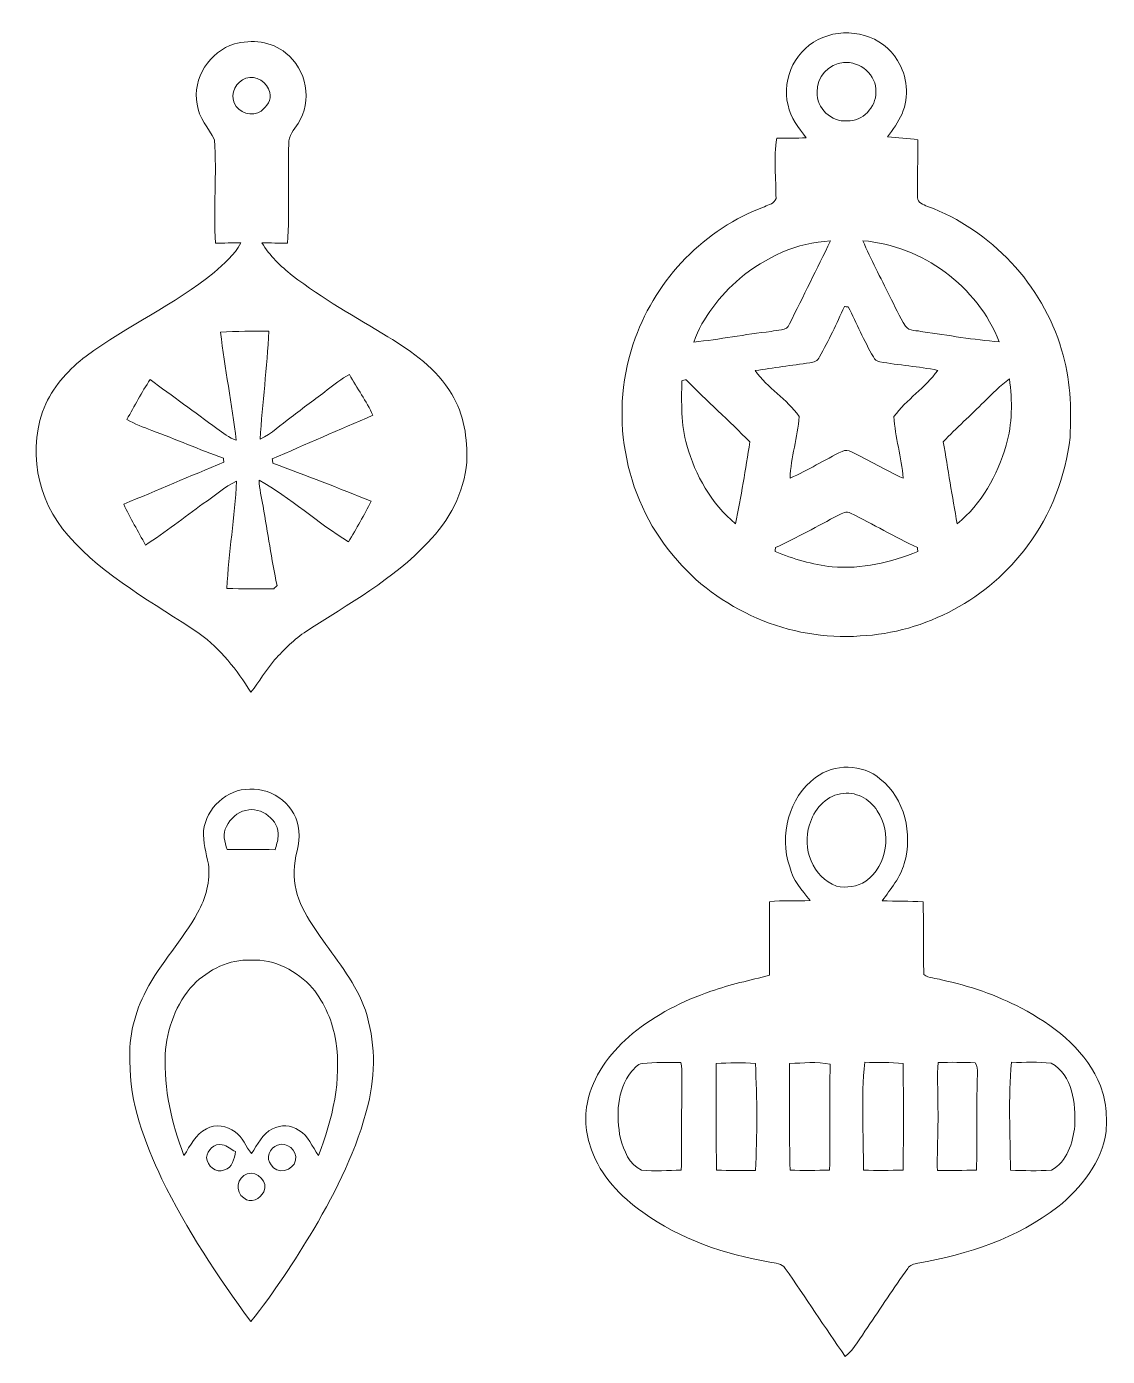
# Model space of a CAD drawing. Header units: centimetres. Extents: x -13.3 to 13.1, y -16.2 to 16.4.
import ezdxf

# ---------------------------------------------------------------- set-up
doc = ezdxf.new("R2010")
doc.units = ezdxf.units.CM
doc.header["$MEASUREMENT"] = 0
doc.layers.add('Layer 1', color=7, linetype='Continuous')

msp = doc.modelspace()

# ---------------------------------------------------------------- linework, layer by layer
at = {"layer": 'Layer 1', "color": 251, "lineweight": 9}
for points, knots in [([(6.16342, 16.10048), (6.80336, 16.36753), (7.63697, 16.15269), (7.99222, 15.53709), (7.99222, 15.53709), (8.24481, 15.15715), (8.27656, 14.64985), (8.10616, 14.23005), (8.10616, 14.23005), (8.01409, 14.02473), (7.87404, 13.84764), (7.7488, 13.66278), (7.7488, 13.66278), (7.9968, 13.64126), (8.24763, 13.63456), (8.49387, 13.59223), (8.49387, 13.59223), (8.49704, 13.12091), (8.47235, 12.6496), (8.48081, 12.17865), (8.48081, 12.17865), (8.48293, 12.04706), (8.62898, 12.00825), (8.72705, 11.96345), (8.72705, 11.96345), (10.28845, 11.38772), (11.54363, 10.04363), (12.01424, 8.44837), (12.01424, 8.44837), (12.22908, 7.75481), (12.25695, 7.02103), (12.22061, 6.30101), (12.22061, 6.30101), (12.11196, 5.34534), (11.75459, 4.41471), (11.17604, 3.64425), (11.17604, 3.64425), (10.22989, 2.34708), (8.68013, 1.51594), (7.07711, 1.43727), (7.07711, 1.43727), (5.35168, 1.31027), (3.59131, 2.0698), (2.49664, 3.40859), (2.49664, 3.40859), (1.27215, 4.85004), (0.90632, 6.96459), (1.56954, 8.73483), (1.56954, 8.73483), (2.09201, 10.19886), (3.27558, 11.41665), (4.73678, 11.95498), (4.73678, 11.95498), (4.83697, 12.00296), (4.98408, 12.03401), (5.01654, 12.15466), (5.01654, 12.15466), (5.0183, 12.64749), (4.95162, 13.14808), (5.037, 13.63738), (5.037, 13.63738), (5.27512, 13.63773), (5.51466, 13.63491), (5.75314, 13.6395), (5.75314, 13.6395), (5.57781, 13.88926), (5.36896, 14.13409), (5.31181, 14.44383), (5.31181, 14.44383), (5.13648, 15.106), (5.52489, 15.85741), (6.16342, 16.10048), (6.16342, 16.10048), (6.16342, 16.10048), (6.16342, 16.10048), (6.16342, 16.10048)], [0, 0, 0, 0, 0.05, 0.05, 0.05, 0.05, 0.1, 0.1, 0.1, 0.1, 0.15, 0.15, 0.15, 0.15, 0.2, 0.2, 0.2, 0.2, 0.25, 0.25, 0.25, 0.25, 0.3, 0.3, 0.3, 0.3, 0.35, 0.35, 0.35, 0.35, 0.4, 0.4, 0.4, 0.4, 0.45, 0.45, 0.45, 0.45, 0.5, 0.5, 0.5, 0.5, 0.55, 0.55, 0.55, 0.55, 0.6, 0.6, 0.6, 0.6, 0.65, 0.65, 0.65, 0.65, 0.7, 0.7, 0.7, 0.7, 0.75, 0.75, 0.75, 0.75, 0.8, 0.8, 0.8, 0.8, 0.85, 0.85, 0.85, 0.85, 0.9, 0.9, 0.9, 0.9, 1, 1, 1, 1]), ([(-8.25285, 15.94349), (-7.83128, 16.05461), (-7.33633, 16.01405), (-6.9959, 15.71771), (-6.9959, 15.71771), (-6.48226, 15.3293), (-6.33056, 14.53379), (-6.69428, 13.99686), (-6.69428, 13.99686), (-6.78318, 13.83741), (-6.94263, 13.69524), (-6.91935, 13.4931), (-6.91935, 13.4931), (-6.95463, 12.68206), (-6.89571, 11.86926), (-6.94969, 11.05893), (-6.94969, 11.05893), (-7.15924, 11.06069), (-7.36808, 11.06845), (-7.57763, 11.06951), (-7.57763, 11.06951), (-7.3896, 10.75378), (-7.12078, 10.49519), (-6.83398, 10.26941), (-6.83398, 10.26941), (-6.09702, 9.7032), (-5.28422, 9.24918), (-4.49012, 8.77011), (-4.49012, 8.77011), (-3.89393, 8.40075), (-3.29526, 7.98094), (-2.92978, 7.36535), (-2.92978, 7.36535), (-2.6204, 6.8711), (-2.54138, 6.27032), (-2.55831, 5.69776), (-2.55831, 5.69776), (-2.61899, 4.95058), (-2.99575, 4.25914), (-3.51257, 3.72856), (-3.51257, 3.72856), (-4.35783, 2.8198), (-5.46238, 2.22573), (-6.49002, 1.55368), (-6.49002, 1.55368), (-6.78176, 1.3586), (-7.03259, 1.1106), (-7.26719, 0.8513), (-7.26719, 0.8513), (-7.4845, 0.60542), (-7.63796, 0.31191), (-7.84927, 0.06179), (-7.84927, 0.06179), (-8.19217, 0.60224), (-8.58975, 1.12118), (-9.11398, 1.4983), (-9.11398, 1.4983), (-10.21747, 2.24619), (-11.4349, 2.88119), (-12.32496, 3.89754), (-12.32496, 3.89754), (-13.09966, 4.75479), (-13.34378, 6.06642), (-12.87247, 7.12898), (-12.87247, 7.12898), (-12.65446, 7.59536), (-12.29321, 7.982), (-11.88787, 8.2928), (-11.88787, 8.2928), (-10.88245, 9.03681), (-9.72181, 9.54833), (-8.75238, 10.34385), (-8.75238, 10.34385), (-8.50826, 10.55763), (-8.24368, 10.77), (-8.09763, 11.06634), (-8.09763, 11.06634), (-8.30365, 11.0741), (-8.51002, 11.0614), (-8.71604, 11.05822), (-8.71604, 11.05822), (-8.77002, 11.90136), (-8.68112, 12.7505), (-8.74003, 13.59258), (-8.74003, 13.59258), (-8.87726, 13.88362), (-9.13585, 14.13021), (-9.16548, 14.46641), (-9.16548, 14.46641), (-9.28613, 15.09576), (-8.85963, 15.7604), (-8.25285, 15.94349), (-8.25285, 15.94349), (-8.25285, 15.94349), (-8.25285, 15.94349), (-8.25285, 15.94349)], [0, 0, 0, 0, 0.04, 0.04, 0.04, 0.04, 0.08, 0.08, 0.08, 0.08, 0.12, 0.12, 0.12, 0.12, 0.16, 0.16, 0.16, 0.16, 0.2, 0.2, 0.2, 0.2, 0.24, 0.24, 0.24, 0.24, 0.28, 0.28, 0.28, 0.28, 0.32, 0.32, 0.32, 0.32, 0.36, 0.36, 0.36, 0.36, 0.4, 0.4, 0.4, 0.4, 0.44, 0.44, 0.44, 0.44, 0.48, 0.48, 0.48, 0.48, 0.52, 0.52, 0.52, 0.52, 0.56, 0.56, 0.56, 0.56, 0.6, 0.6, 0.6, 0.6, 0.64, 0.64, 0.64, 0.64, 0.68, 0.68, 0.68, 0.68, 0.72, 0.72, 0.72, 0.72, 0.76, 0.76, 0.76, 0.76, 0.8, 0.8, 0.8, 0.8, 0.84, 0.84, 0.84, 0.84, 0.88, 0.88, 0.88, 0.88, 0.92, 0.92, 0.92, 0.92, 1, 1, 1, 1]), ([(6.6693, 15.48417), (6.31546, 15.45807), (5.99796, 15.12434), (6.02407, 14.7631), (6.02407, 14.7631), (6.00749, 14.37751), (6.36979, 14.01626), (6.75926, 14.06036), (6.75926, 14.06036), (7.13567, 14.03355), (7.47187, 14.39585), (7.46199, 14.76274), (7.46199, 14.76274), (7.49021, 15.17867), (7.07252, 15.53391), (6.6693, 15.48417), (6.6693, 15.48417), (6.6693, 15.48417), (6.6693, 15.48417), (6.6693, 15.48417)], [0, 0, 0, 0, 0.16666667, 0.16666667, 0.16666667, 0.16666667, 0.33333333, 0.33333333, 0.33333333, 0.33333333, 0.5, 0.5, 0.5, 0.5, 0.66666667, 0.66666667, 0.66666667, 0.66666667, 1, 1, 1, 1]), ([(-7.97027, 15.1), (-8.20169, 15.02415), (-8.37032, 14.72923), (-8.25532, 14.49922), (-8.25532, 14.49922), (-8.16324, 14.24769), (-7.81223, 14.14926), (-7.59386, 14.29919), (-7.59386, 14.29919), (-7.46121, 14.4082), (-7.32575, 14.56942), (-7.38854, 14.75639), (-7.38854, 14.75639), (-7.44358, 15.00686), (-7.72121, 15.18431), (-7.97027, 15.1), (-7.97027, 15.1), (-7.97027, 15.1), (-7.97027, 15.1), (-7.97027, 15.1)], [0, 0, 0, 0, 0.16666667, 0.16666667, 0.16666667, 0.16666667, 0.33333333, 0.33333333, 0.33333333, 0.33333333, 0.5, 0.5, 0.5, 0.5, 0.66666667, 0.66666667, 0.66666667, 0.66666667, 1, 1, 1, 1]), ([(4.12789, 10.19849), (3.64564, 9.772), (3.22196, 9.25094), (3.00147, 8.63958), (3.00147, 8.63958), (3.63612, 8.7013), (4.26265, 8.82867), (4.89659, 8.89816), (4.89659, 8.89816), (5.04229, 8.94755), (5.28712, 8.89464), (5.34532, 9.08337), (5.34532, 9.08337), (5.68364, 9.7593), (6.01878, 10.43698), (6.3518, 11.11502), (6.3518, 11.11502), (5.53406, 11.08433), (4.75336, 10.71144), (4.12789, 10.19849), (4.12789, 10.19849), (4.12789, 10.19849), (4.12789, 10.19849), (4.12789, 10.19849)], [0, 0, 0, 0, 0.14285714, 0.14285714, 0.14285714, 0.14285714, 0.28571429, 0.28571429, 0.28571429, 0.28571429, 0.42857143, 0.42857143, 0.42857143, 0.42857143, 0.57142857, 0.57142857, 0.57142857, 0.57142857, 0.71428571, 0.71428571, 0.71428571, 0.71428571, 1, 1, 1, 1]), ([(7.14237, 11.11961), (7.34381, 10.661), (7.57664, 10.2165), (7.79995, 9.76811), (7.79995, 9.76811), (7.92801, 9.51976), (8.03702, 9.26117), (8.18589, 9.02411), (8.18589, 9.02411), (8.28008, 8.89499), (8.48011, 8.93556), (8.61311, 8.88617), (8.61311, 8.88617), (9.23717, 8.80644), (9.85806, 8.6932), (10.48565, 8.64345), (10.48565, 8.64345), (9.95296, 10.00553), (8.60111, 11.00848), (7.14237, 11.11961), (7.14237, 11.11961), (7.14237, 11.11961), (7.14237, 11.11961), (7.14237, 11.11961)], [0, 0, 0, 0, 0.14285714, 0.14285714, 0.14285714, 0.14285714, 0.28571429, 0.28571429, 0.28571429, 0.28571429, 0.42857143, 0.42857143, 0.42857143, 0.42857143, 0.57142857, 0.57142857, 0.57142857, 0.57142857, 0.71428571, 0.71428571, 0.71428571, 0.71428571, 1, 1, 1, 1]), ([(6.69082, 9.50706), (6.49997, 9.09113), (6.30982, 8.67345), (6.08334, 8.27551), (6.08334, 8.27551), (6.04453, 8.17638), (5.94011, 8.14181), (5.84486, 8.12946), (5.84486, 8.12946), (5.39895, 8.06878), (4.95339, 8.00811), (4.50889, 7.94002), (4.50889, 7.94002), (4.80416, 7.50893), (5.29029, 7.24752), (5.58098, 6.8136), (5.58098, 6.8136), (5.55241, 6.30842), (5.37425, 5.81453), (5.36226, 5.30371), (5.36226, 5.30371), (5.79829, 5.50056), (6.20681, 5.75174), (6.63649, 5.96129), (6.63649, 5.96129), (6.71093, 6.00398), (6.7963, 5.98493), (6.86897, 5.94859), (6.86897, 5.94859), (7.29619, 5.74751), (7.69659, 5.49104), (8.13086, 5.30442), (8.13086, 5.30442), (8.09734, 5.81277), (7.92731, 6.30631), (7.90579, 6.8136), (7.90579, 6.8136), (8.21164, 7.23482), (8.67661, 7.51563), (8.97717, 7.94496), (8.97717, 7.94496), (8.50868, 8.04303), (8.02855, 8.06808), (7.55865, 8.15698), (7.55865, 8.15698), (7.49021, 8.16721), (7.42777, 8.20884), (7.40202, 8.27551), (7.40202, 8.27551), (7.17483, 8.67239), (6.98962, 9.09183), (6.78748, 9.50141), (6.78748, 9.50141), (6.76349, 9.50282), (6.71516, 9.50564), (6.69082, 9.50706), (6.69082, 9.50706), (6.69082, 9.50706), (6.69082, 9.50706), (6.69082, 9.50706)], [0, 0, 0, 0, 0.0625, 0.0625, 0.0625, 0.0625, 0.125, 0.125, 0.125, 0.125, 0.1875, 0.1875, 0.1875, 0.1875, 0.25, 0.25, 0.25, 0.25, 0.3125, 0.3125, 0.3125, 0.3125, 0.375, 0.375, 0.375, 0.375, 0.4375, 0.4375, 0.4375, 0.4375, 0.5, 0.5, 0.5, 0.5, 0.5625, 0.5625, 0.5625, 0.5625, 0.625, 0.625, 0.625, 0.625, 0.6875, 0.6875, 0.6875, 0.6875, 0.75, 0.75, 0.75, 0.75, 0.8125, 0.8125, 0.8125, 0.8125, 0.875, 0.875, 0.875, 0.875, 1, 1, 1, 1]), ([(-8.59116, 8.87946), (-8.49027, 7.99329), (-8.31282, 7.1177), (-8.20734, 6.23187), (-8.20734, 6.23187), (-8.38479, 6.29255), (-8.53119, 6.41073), (-8.68077, 6.51833), (-8.68077, 6.51833), (-9.22334, 6.92261), (-9.77403, 7.3156), (-10.31624, 7.72024), (-10.31624, 7.72024), (-10.52721, 7.40697), (-10.69901, 7.07007), (-10.88739, 6.7434), (-10.88739, 6.7434), (-10.69654, 6.62769), (-10.48417, 6.55607), (-10.27744, 6.47529), (-10.27744, 6.47529), (-9.68936, 6.25445), (-9.11186, 6.00468), (-8.51955, 5.79548), (-8.51955, 5.79548), (-8.51814, 5.77044), (-8.51531, 5.71999), (-8.5139, 5.69494), (-8.5139, 5.69494), (-9.33199, 5.35522), (-10.14621, 5.00491), (-10.96465, 4.66624), (-10.96465, 4.66624), (-10.80555, 4.32334), (-10.6087, 3.99985), (-10.4316, 3.66612), (-10.4316, 3.66612), (-9.93983, 3.97409), (-9.49216, 4.34874), (-9.01555, 4.68035), (-9.01555, 4.68035), (-8.74215, 4.86203), (-8.49768, 5.0931), (-8.19817, 5.23351), (-8.19817, 5.23351), (-8.24544, 4.35333), (-8.3929, 3.48126), (-8.4377, 2.60073), (-8.4377, 2.60073), (-8.05529, 2.5912), (-7.67253, 2.59226), (-7.28976, 2.59579), (-7.28976, 2.59579), (-7.26295, 2.62154), (-7.23579, 2.6473), (-7.20898, 2.6727), (-7.20898, 2.6727), (-7.34374, 3.31616), (-7.43476, 3.96739), (-7.55188, 4.61403), (-7.55188, 4.61403), (-7.58645, 4.82852), (-7.63937, 5.04054), (-7.64819, 5.2582), (-7.64819, 5.2582), (-6.87878, 4.81229), (-6.21062, 4.21504), (-5.4592, 3.74126), (-5.4592, 3.74126), (-5.26376, 4.06899), (-5.07503, 4.40095), (-4.89864, 4.73892), (-4.89864, 4.73892), (-5.69874, 5.05783), (-6.50025, 5.37321), (-7.3074, 5.67413), (-7.3074, 5.67413), (-7.31164, 5.69918), (-7.32046, 5.74892), (-7.32469, 5.77397), (-7.32469, 5.77397), (-6.50589, 6.13591), (-5.68463, 6.49151), (-4.86124, 6.84359), (-4.86124, 6.84359), (-5.01329, 7.19636), (-5.25318, 7.50222), (-5.43239, 7.84054), (-5.43239, 7.84054), (-5.63206, 7.74211), (-5.80351, 7.59853), (-5.98025, 7.46518), (-5.98025, 7.46518), (-6.26988, 7.23623), (-6.57363, 7.02597), (-6.86255, 6.79561), (-6.86255, 6.79561), (-7.11479, 6.6164), (-7.3388, 6.39344), (-7.62032, 6.25798), (-7.62032, 6.25798), (-7.57128, 7.14274), (-7.44851, 8.02151), (-7.4083, 8.90698), (-7.4083, 8.90698), (-7.80306, 8.90945), (-8.19746, 8.90663), (-8.59116, 8.87946)], [0, 0, 0, 0, 0.03571429, 0.03571429, 0.03571429, 0.03571429, 0.07142857, 0.07142857, 0.07142857, 0.07142857, 0.10714286, 0.10714286, 0.10714286, 0.10714286, 0.14285714, 0.14285714, 0.14285714, 0.14285714, 0.17857143, 0.17857143, 0.17857143, 0.17857143, 0.21428571, 0.21428571, 0.21428571, 0.21428571, 0.25, 0.25, 0.25, 0.25, 0.28571429, 0.28571429, 0.28571429, 0.28571429, 0.32142857, 0.32142857, 0.32142857, 0.32142857, 0.35714286, 0.35714286, 0.35714286, 0.35714286, 0.39285714, 0.39285714, 0.39285714, 0.39285714, 0.42857143, 0.42857143, 0.42857143, 0.42857143, 0.46428571, 0.46428571, 0.46428571, 0.46428571, 0.5, 0.5, 0.5, 0.5, 0.53571429, 0.53571429, 0.53571429, 0.53571429, 0.57142857, 0.57142857, 0.57142857, 0.57142857, 0.60714286, 0.60714286, 0.60714286, 0.60714286, 0.64285714, 0.64285714, 0.64285714, 0.64285714, 0.67857143, 0.67857143, 0.67857143, 0.67857143, 0.71428571, 0.71428571, 0.71428571, 0.71428571, 0.75, 0.75, 0.75, 0.75, 0.78571429, 0.78571429, 0.78571429, 0.78571429, 0.82142857, 0.82142857, 0.82142857, 0.82142857, 0.85714286, 0.85714286, 0.85714286, 0.85714286, 0.89285714, 0.89285714, 0.89285714, 0.89285714, 0.92857143, 0.92857143, 0.92857143, 0.92857143, 1, 1, 1, 1]), ([(2.70937, 7.68849), (2.70055, 7.16073), (2.68714, 6.62169), (2.83143, 6.1084), (2.83143, 6.1084), (3.03992, 5.37392), (3.43221, 4.67506), (4.02699, 4.18576), (4.02699, 4.18576), (4.16352, 4.8511), (4.26724, 5.52279), (4.3766, 6.19271), (4.3766, 6.19271), (3.86366, 6.70918), (3.32567, 7.20025), (2.81203, 7.71636), (2.81203, 7.71636), (2.78628, 7.7093), (2.73512, 7.69555), (2.70937, 7.68849), (2.70937, 7.68849), (2.70937, 7.68849), (2.70937, 7.68849), (2.70937, 7.68849)], [0, 0, 0, 0, 0.14285714, 0.14285714, 0.14285714, 0.14285714, 0.28571429, 0.28571429, 0.28571429, 0.28571429, 0.42857143, 0.42857143, 0.42857143, 0.42857143, 0.57142857, 0.57142857, 0.57142857, 0.57142857, 0.71428571, 0.71428571, 0.71428571, 0.71428571, 1, 1, 1, 1]), ([(10.11453, 7.17555), (9.78644, 6.84359), (9.43578, 6.53491), (9.11476, 6.19553), (9.11476, 6.19553), (9.22835, 5.52596), (9.33418, 4.85463), (9.45624, 4.18611), (9.45624, 4.18611), (10.05456, 4.67048), (10.44226, 5.37638), (10.65392, 6.1084), (10.65392, 6.1084), (10.81303, 6.63474), (10.8035, 7.19636), (10.73683, 7.73753), (10.73683, 7.73753), (10.5107, 7.57207), (10.31561, 7.36958), (10.11453, 7.17555), (10.11453, 7.17555), (10.11453, 7.17555), (10.11453, 7.17555), (10.11453, 7.17555)], [0, 0, 0, 0, 0.14285714, 0.14285714, 0.14285714, 0.14285714, 0.28571429, 0.28571429, 0.28571429, 0.28571429, 0.42857143, 0.42857143, 0.42857143, 0.42857143, 0.57142857, 0.57142857, 0.57142857, 0.57142857, 0.71428571, 0.71428571, 0.71428571, 0.71428571, 1, 1, 1, 1]), ([(6.54547, 4.39884), (6.03501, 4.12755), (5.52842, 3.84745), (5.00419, 3.60262), (5.00419, 3.60262), (5.00172, 3.57933), (4.99678, 3.53206), (4.99396, 3.50878), (4.99396, 3.50878), (5.44199, 3.3271), (5.90801, 3.18211), (6.39061, 3.13272), (6.39061, 3.13272), (7.11168, 3.07239), (7.82853, 3.23079), (8.49069, 3.50948), (8.49069, 3.50948), (8.48857, 3.53312), (8.48399, 3.5811), (8.48187, 3.60509), (8.48187, 3.60509), (7.92625, 3.86579), (7.39355, 4.17235), (6.84534, 4.44752), (6.84534, 4.44752), (6.7455, 4.50749), (6.63649, 4.44364), (6.54547, 4.39884)], [0, 0, 0, 0, 0.125, 0.125, 0.125, 0.125, 0.25, 0.25, 0.25, 0.25, 0.375, 0.375, 0.375, 0.375, 0.5, 0.5, 0.5, 0.5, 0.625, 0.625, 0.625, 0.625, 0.75, 0.75, 0.75, 0.75, 1, 1, 1, 1]), ([(5.98632, -2.0323), (6.43999, -1.68164), (7.13356, -1.69258), (7.56994, -2.06687), (7.56994, -2.06687), (8.17637, -2.54418), (8.36828, -3.41203), (8.15979, -4.13381), (8.15979, -4.13381), (8.06383, -4.48235), (7.82359, -4.76069), (7.61862, -5.04962), (7.61862, -5.04962), (7.95165, -5.05879), (8.28537, -5.06373), (8.6191, -5.07255), (8.6191, -5.07255), (8.64062, -5.66628), (8.61134, -6.26106), (8.63921, -6.85478), (8.63921, -6.85478), (8.75669, -6.95709), (8.93343, -6.93769), (9.07313, -6.98884), (9.07313, -6.98884), (9.75187, -7.12748), (10.4098, -7.36349), (11.02681, -7.67781), (11.02681, -7.67781), (11.78528, -8.08527), (12.52823, -8.63666), (12.90077, -9.4364), (12.90077, -9.4364), (13.09268, -9.82588), (13.13536, -10.27461), (13.1022, -10.70288), (13.1022, -10.70288), (13.00025, -11.45465), (12.49472, -12.08754), (11.92075, -12.55214), (11.92075, -12.55214), (10.92944, -13.31344), (9.71483, -13.72337), (8.49316, -13.92727), (8.49316, -13.92727), (8.40109, -13.94773), (8.30019, -13.97666), (8.24269, -14.05745), (8.24269, -14.05745), (7.9012, -14.53158), (7.58758, -15.02512), (7.25703, -15.50701), (7.25703, -15.50701), (7.08522, -15.74796), (6.94482, -16.02454), (6.70987, -16.21327), (6.70987, -16.21327), (6.21633, -15.49713), (5.73761, -14.77147), (5.24443, -14.05568), (5.24443, -14.05568), (5.16576, -13.92904), (4.99361, -13.93256), (4.86731, -13.90187), (4.86731, -13.90187), (3.76241, -13.71384), (2.66739, -13.34307), (1.75158, -12.68161), (1.75158, -12.68161), (1.2083, -12.29956), (0.72288, -11.78979), (0.49569, -11.15479), (0.49569, -11.15479), (0.34364, -10.74663), (0.30836, -10.29225), (0.42443, -9.87033), (0.42443, -9.87033), (0.58424, -9.24026), (1.01568, -8.72027), (1.49758, -8.30223), (1.49758, -8.30223), (2.07049, -7.84679), (2.72666, -7.4986), (3.42092, -7.26789), (3.42092, -7.26789), (3.888, -7.09785), (4.3773, -7.0026), (4.85673, -6.87454), (4.85673, -6.87454), (4.85567, -6.27376), (4.85496, -5.67298), (4.8532, -5.07255), (4.8532, -5.07255), (5.1834, -5.03022), (5.51783, -5.07043), (5.84944, -5.04256), (5.84944, -5.04256), (5.65506, -4.7868), (5.42364, -4.53844), (5.35132, -4.21529), (5.35132, -4.21529), (5.08674, -3.44977), (5.32486, -2.51949), (5.98632, -2.0323), (5.98632, -2.0323), (5.98632, -2.0323), (5.98632, -2.0323), (5.98632, -2.0323)], [0, 0, 0, 0, 0.03571429, 0.03571429, 0.03571429, 0.03571429, 0.07142857, 0.07142857, 0.07142857, 0.07142857, 0.10714286, 0.10714286, 0.10714286, 0.10714286, 0.14285714, 0.14285714, 0.14285714, 0.14285714, 0.17857143, 0.17857143, 0.17857143, 0.17857143, 0.21428571, 0.21428571, 0.21428571, 0.21428571, 0.25, 0.25, 0.25, 0.25, 0.28571429, 0.28571429, 0.28571429, 0.28571429, 0.32142857, 0.32142857, 0.32142857, 0.32142857, 0.35714286, 0.35714286, 0.35714286, 0.35714286, 0.39285714, 0.39285714, 0.39285714, 0.39285714, 0.42857143, 0.42857143, 0.42857143, 0.42857143, 0.46428571, 0.46428571, 0.46428571, 0.46428571, 0.5, 0.5, 0.5, 0.5, 0.53571429, 0.53571429, 0.53571429, 0.53571429, 0.57142857, 0.57142857, 0.57142857, 0.57142857, 0.60714286, 0.60714286, 0.60714286, 0.60714286, 0.64285714, 0.64285714, 0.64285714, 0.64285714, 0.67857143, 0.67857143, 0.67857143, 0.67857143, 0.71428571, 0.71428571, 0.71428571, 0.71428571, 0.75, 0.75, 0.75, 0.75, 0.78571429, 0.78571429, 0.78571429, 0.78571429, 0.82142857, 0.82142857, 0.82142857, 0.82142857, 0.85714286, 0.85714286, 0.85714286, 0.85714286, 0.89285714, 0.89285714, 0.89285714, 0.89285714, 0.92857143, 0.92857143, 0.92857143, 0.92857143, 1, 1, 1, 1]), ([(-9.0085, -3.33441), (-8.94535, -2.78232), (-8.43911, -2.31029), (-7.8782, -2.31594), (-7.8782, -2.31594), (-7.29858, -2.27607), (-6.71262, -2.74316), (-6.67276, -3.33371), (-6.67276, -3.33371), (-6.61843, -3.67061), (-6.80469, -3.98528), (-6.78459, -4.32218), (-6.78459, -4.32218), (-6.82304, -4.96177), (-6.4431, -5.52411), (-6.08221, -6.01658), (-6.08221, -6.01658), (-5.70262, -6.56445), (-5.26588, -7.09326), (-5.04469, -7.73144), (-5.04469, -7.73144), (-4.80092, -8.47403), (-4.78716, -9.28542), (-4.97836, -10.04178), (-4.97836, -10.04178), (-5.23871, -11.12728), (-5.74848, -12.1334), (-6.30728, -13.0926), (-6.30728, -13.0926), (-6.77929, -13.87541), (-7.27742, -14.648), (-7.85068, -15.36096), (-7.85068, -15.36096), (-8.66172, -14.25359), (-9.42689, -13.1053), (-10.03014, -11.86987), (-10.03014, -11.86987), (-10.44924, -10.96182), (-10.82636, -9.99521), (-10.8119, -8.97886), (-10.8119, -8.97886), (-10.84541, -8.37948), (-10.68984, -7.78153), (-10.41679, -7.25095), (-10.41679, -7.25095), (-10.05625, -6.57574), (-9.5232, -6.0127), (-9.15384, -5.34313), (-9.15384, -5.34313), (-8.94923, -4.98541), (-8.84163, -4.56455), (-8.8882, -4.15251), (-8.8882, -4.15251), (-8.95029, -3.88404), (-9.02014, -3.61311), (-9.0085, -3.33441), (-9.0085, -3.33441), (-9.0085, -3.33441), (-9.0085, -3.33441), (-9.0085, -3.33441)], [0, 0, 0, 0, 0.0625, 0.0625, 0.0625, 0.0625, 0.125, 0.125, 0.125, 0.125, 0.1875, 0.1875, 0.1875, 0.1875, 0.25, 0.25, 0.25, 0.25, 0.3125, 0.3125, 0.3125, 0.3125, 0.375, 0.375, 0.375, 0.375, 0.4375, 0.4375, 0.4375, 0.4375, 0.5, 0.5, 0.5, 0.5, 0.5625, 0.5625, 0.5625, 0.5625, 0.625, 0.625, 0.625, 0.625, 0.6875, 0.6875, 0.6875, 0.6875, 0.75, 0.75, 0.75, 0.75, 0.8125, 0.8125, 0.8125, 0.8125, 0.875, 0.875, 0.875, 0.875, 1, 1, 1, 1]), ([(6.59945, -2.43412), (6.2181, -2.48456), (5.93729, -2.83312), (5.83745, -3.18907), (5.83745, -3.18907), (5.64448, -3.75704), (5.914, -4.48129), (6.49891, -4.6919), (6.49891, -4.6919), (6.74162, -4.74234), (7.01044, -4.7099), (7.21857, -4.56808), (7.21857, -4.56808), (7.74139, -4.18601), (7.86451, -3.37428), (7.49515, -2.84688), (7.49515, -2.84688), (7.30783, -2.55053), (6.95576, -2.35227), (6.59945, -2.43412), (6.59945, -2.43412), (6.59945, -2.43412), (6.59945, -2.43412), (6.59945, -2.43412)], [0, 0, 0, 0, 0.14285714, 0.14285714, 0.14285714, 0.14285714, 0.28571429, 0.28571429, 0.28571429, 0.28571429, 0.42857143, 0.42857143, 0.42857143, 0.42857143, 0.57142857, 0.57142857, 0.57142857, 0.57142857, 0.71428571, 0.71428571, 0.71428571, 0.71428571, 1, 1, 1, 1]), ([(-7.97274, -2.83665), (-8.18688, -2.87439), (-8.34986, -3.04231), (-8.44511, -3.22823), (-8.44511, -3.22823), (-8.55412, -3.4025), (-8.48674, -3.61487), (-8.42994, -3.79585), (-8.42994, -3.79585), (-8.03871, -3.79303), (-7.64713, -3.79372), (-7.25554, -3.79832), (-7.25554, -3.79832), (-7.22062, -3.69319), (-7.19381, -3.58383), (-7.17899, -3.47447), (-7.17899, -3.47447), (-7.14936, -3.07301), (-7.59492, -2.73293), (-7.97274, -2.83665), (-7.97274, -2.83665), (-7.97274, -2.83665), (-7.97274, -2.83665), (-7.97274, -2.83665)], [0, 0, 0, 0, 0.14285714, 0.14285714, 0.14285714, 0.14285714, 0.28571429, 0.28571429, 0.28571429, 0.28571429, 0.42857143, 0.42857143, 0.42857143, 0.42857143, 0.57142857, 0.57142857, 0.57142857, 0.57142857, 0.71428571, 0.71428571, 0.71428571, 0.71428571, 1, 1, 1, 1]), ([(-9.25791, -7.10702), (-9.68583, -7.56634), (-9.90738, -8.19322), (-9.94865, -8.81376), (-9.94865, -8.81376), (-9.98005, -9.66007), (-9.79202, -10.50215), (-9.48757, -11.2885), (-9.48757, -11.2885), (-9.33023, -11.05284), (-9.20746, -10.76815), (-8.93865, -10.63727), (-8.93865, -10.63727), (-8.71993, -10.51062), (-8.431, -10.5646), (-8.23697, -10.71347), (-8.23697, -10.71347), (-8.04224, -10.84011), (-7.97698, -11.07401), (-7.8341, -11.24581), (-7.8341, -11.24581), (-7.68629, -11.02568), (-7.57058, -10.75651), (-7.31587, -10.63727), (-7.31587, -10.63727), (-7.12114, -10.52791), (-6.86079, -10.53814), (-6.67946, -10.67078), (-6.67946, -10.67078), (-6.43569, -10.79919), (-6.34996, -11.07965), (-6.19333, -11.28991), (-6.19333, -11.28991), (-5.84867, -10.40655), (-5.61936, -9.43994), (-5.76964, -8.48885), (-5.76964, -8.48885), (-5.83844, -8.01401), (-6.04305, -7.56528), (-6.33691, -7.18851), (-6.33691, -7.18851), (-6.72109, -6.77435), (-7.26366, -6.46743), (-7.84468, -6.50659), (-7.84468, -6.50659), (-8.38055, -6.47273), (-8.88714, -6.73766), (-9.25791, -7.10702), (-9.25791, -7.10702), (-9.25791, -7.10702), (-9.25791, -7.10702), (-9.25791, -7.10702)], [0, 0, 0, 0, 0.07142857, 0.07142857, 0.07142857, 0.07142857, 0.14285714, 0.14285714, 0.14285714, 0.14285714, 0.21428571, 0.21428571, 0.21428571, 0.21428571, 0.28571429, 0.28571429, 0.28571429, 0.28571429, 0.35714286, 0.35714286, 0.35714286, 0.35714286, 0.42857143, 0.42857143, 0.42857143, 0.42857143, 0.5, 0.5, 0.5, 0.5, 0.57142857, 0.57142857, 0.57142857, 0.57142857, 0.64285714, 0.64285714, 0.64285714, 0.64285714, 0.71428571, 0.71428571, 0.71428571, 0.71428571, 0.78571429, 0.78571429, 0.78571429, 0.78571429, 0.85714286, 0.85714286, 0.85714286, 0.85714286, 1, 1, 1, 1]), ([(1.73782, -9.03777), (1.62387, -9.05612), (1.54838, -9.15278), (1.47888, -9.23533), (1.47888, -9.23533), (1.1127, -9.69076), (1.09329, -10.32471), (1.20548, -10.87292), (1.20548, -10.87292), (1.29297, -11.16961), (1.41538, -11.51321), (1.72194, -11.64868), (1.72194, -11.64868), (2.04438, -11.68431), (2.37176, -11.65397), (2.69596, -11.64974), (2.69596, -11.64974), (2.70972, -11.00627), (2.70055, -10.36281), (2.70761, -9.71934), (2.70761, -9.71934), (2.70231, -9.48227), (2.72489, -9.24415), (2.68856, -9.00884), (2.68856, -9.00884), (2.37141, -9.01236), (2.05285, -8.99932), (1.73782, -9.03777), (1.73782, -9.03777), (1.73782, -9.03777), (1.73782, -9.03777), (1.73782, -9.03777)], [0, 0, 0, 0, 0.11111111, 0.11111111, 0.11111111, 0.11111111, 0.22222222, 0.22222222, 0.22222222, 0.22222222, 0.33333333, 0.33333333, 0.33333333, 0.33333333, 0.44444444, 0.44444444, 0.44444444, 0.44444444, 0.55555556, 0.55555556, 0.55555556, 0.55555556, 0.66666667, 0.66666667, 0.66666667, 0.66666667, 0.77777778, 0.77777778, 0.77777778, 0.77777778, 1, 1, 1, 1]), ([(3.55074, -9.03883), (3.55251, -9.90913), (3.53946, -10.78014), (3.56133, -11.6508), (3.56133, -11.6508), (3.87777, -11.65856), (4.19421, -11.65997), (4.51136, -11.65891), (4.51136, -11.65891), (4.56004, -10.78649), (4.55404, -9.90843), (4.51101, -9.03601), (4.51101, -9.03601), (4.19174, -9.00779), (3.87001, -9.02259), (3.55074, -9.03883), (3.55074, -9.03883), (3.55074, -9.03883), (3.55074, -9.03883), (3.55074, -9.03883)], [0, 0, 0, 0, 0.16666667, 0.16666667, 0.16666667, 0.16666667, 0.33333333, 0.33333333, 0.33333333, 0.33333333, 0.5, 0.5, 0.5, 0.5, 0.66666667, 0.66666667, 0.66666667, 0.66666667, 1, 1, 1, 1]), ([(5.34991, -9.03918), (5.35168, -9.90984), (5.33862, -10.7812), (5.36049, -11.65186), (5.36049, -11.65186), (5.68293, -11.65821), (6.00572, -11.6575), (6.32887, -11.64974), (6.32887, -11.64974), (6.34651, -10.78508), (6.33063, -9.92042), (6.34157, -9.05612), (6.34157, -9.05612), (6.01631, -8.98274), (5.6787, -9.024), (5.34991, -9.03918), (5.34991, -9.03918), (5.34991, -9.03918), (5.34991, -9.03918), (5.34991, -9.03918)], [0, 0, 0, 0, 0.16666667, 0.16666667, 0.16666667, 0.16666667, 0.33333333, 0.33333333, 0.33333333, 0.33333333, 0.5, 0.5, 0.5, 0.5, 0.66666667, 0.66666667, 0.66666667, 0.66666667, 1, 1, 1, 1]), ([(7.18894, -9.00673), (7.10039, -9.88478), (7.16001, -10.77062), (7.15966, -11.65186), (7.15966, -11.65186), (7.4821, -11.65856), (7.80524, -11.6575), (8.12839, -11.64974), (8.12839, -11.64974), (8.14462, -10.77873), (8.13439, -9.90772), (8.13474, -9.03671), (8.13474, -9.03671), (7.82077, -9.00567), (7.50397, -9.01273), (7.18894, -9.00673), (7.18894, -9.00673), (7.18894, -9.00673), (7.18894, -9.00673), (7.18894, -9.00673)], [0, 0, 0, 0, 0.16666667, 0.16666667, 0.16666667, 0.16666667, 0.33333333, 0.33333333, 0.33333333, 0.33333333, 0.5, 0.5, 0.5, 0.5, 0.66666667, 0.66666667, 0.66666667, 0.66666667, 1, 1, 1, 1]), ([(8.99305, -9.00884), (8.94295, -9.34928), (8.99411, -9.69428), (8.98211, -10.03719), (8.98211, -10.03719), (8.99834, -10.578), (8.95918, -11.11951), (8.96941, -11.66032), (8.96941, -11.66032), (9.28867, -11.66032), (9.60829, -11.6575), (9.92791, -11.64833), (9.92791, -11.64833), (9.94414, -10.9463), (9.92614, -10.24427), (9.94555, -9.5426), (9.94555, -9.5426), (9.93073, -9.37044), (9.99211, -9.17818), (9.89757, -9.02084), (9.89757, -9.02084), (9.59594, -9.00354), (9.29432, -9.00955), (8.99305, -9.00884), (8.99305, -9.00884), (8.99305, -9.00884), (8.99305, -9.00884), (8.99305, -9.00884)], [0, 0, 0, 0, 0.125, 0.125, 0.125, 0.125, 0.25, 0.25, 0.25, 0.25, 0.375, 0.375, 0.375, 0.375, 0.5, 0.5, 0.5, 0.5, 0.625, 0.625, 0.625, 0.625, 0.75, 0.75, 0.75, 0.75, 1, 1, 1, 1]), ([(10.78692, -9.00779), (10.69943, -9.88585), (10.75799, -10.77168), (10.75799, -11.65256), (10.75799, -11.65256), (11.09243, -11.66315), (11.42827, -11.67338), (11.76341, -11.64868), (11.76341, -11.64868), (12.14723, -11.44478), (12.29469, -10.97276), (12.33526, -10.56706), (12.33526, -10.56706), (12.35326, -10.02343), (12.29399, -9.32458), (11.75847, -9.03001), (11.75847, -9.03001), (11.43709, -8.98838), (11.11007, -9.01518), (10.78692, -9.00779)], [0, 0, 0, 0, 0.16666667, 0.16666667, 0.16666667, 0.16666667, 0.33333333, 0.33333333, 0.33333333, 0.33333333, 0.5, 0.5, 0.5, 0.5, 0.66666667, 0.66666667, 0.66666667, 0.66666667, 1, 1, 1, 1]), ([(-8.93935, -11.34247), (-8.91184, -11.54108), (-8.70828, -11.73582), (-8.4945, -11.64621), (-8.4945, -11.64621), (-8.29941, -11.59718), (-8.25884, -11.3594), (-8.22392, -11.19607), (-8.22392, -11.19607), (-8.33293, -11.14103), (-8.42994, -11.05354), (-8.55165, -11.02885), (-8.55165, -11.02885), (-8.75097, -10.98158), (-8.91254, -11.16502), (-8.93935, -11.34247), (-8.93935, -11.34247), (-8.93935, -11.34247), (-8.93935, -11.34247), (-8.93935, -11.34247)], [0, 0, 0, 0, 0.16666667, 0.16666667, 0.16666667, 0.16666667, 0.33333333, 0.33333333, 0.33333333, 0.33333333, 0.5, 0.5, 0.5, 0.5, 0.66666667, 0.66666667, 0.66666667, 0.66666667, 1, 1, 1, 1]), ([(-7.19593, -11.03696), (-7.38113, -11.09411), (-7.49649, -11.36258), (-7.35185, -11.51921), (-7.35185, -11.51921), (-7.22556, -11.76968), (-6.80117, -11.67302), (-6.75566, -11.40879), (-6.75566, -11.40879), (-6.69921, -11.16502), (-6.96591, -10.94736), (-7.19593, -11.03696), (-7.19593, -11.03696), (-7.19593, -11.03696), (-7.19593, -11.03696), (-7.19593, -11.03696)], [0, 0, 0, 0, 0.2, 0.2, 0.2, 0.2, 0.4, 0.4, 0.4, 0.4, 0.6, 0.6, 0.6, 0.6, 1, 1, 1, 1]), ([(-7.93605, -11.74428), (-8.19111, -11.80778), (-8.25038, -12.19725), (-8.01966, -12.32919), (-8.01966, -12.32919), (-7.8595, -12.48265), (-7.61503, -12.35071), (-7.53283, -12.18067), (-7.53283, -12.18067), (-7.40512, -11.95207), (-7.69863, -11.65256), (-7.93605, -11.74428)], [0, 0, 0, 0, 0.25, 0.25, 0.25, 0.25, 0.5, 0.5, 0.5, 0.5, 1, 1, 1, 1])]:
    msp.add_open_spline(points, degree=3, knots=knots, dxfattribs=at)

doc.saveas('drawing.dxf')
